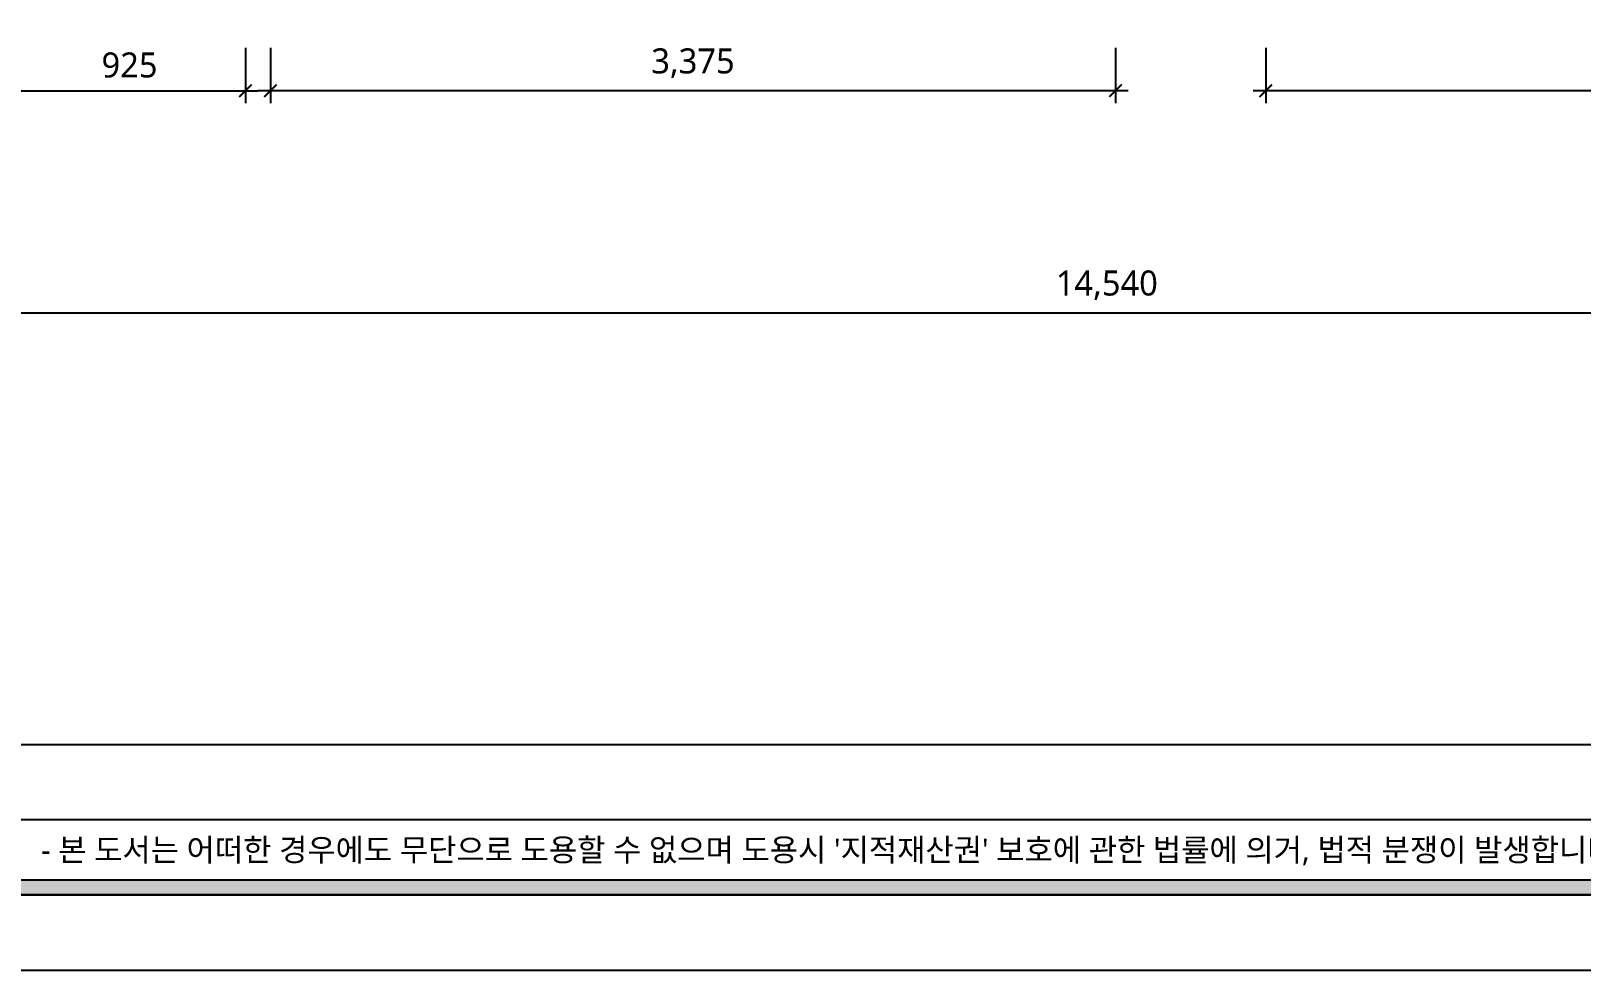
# Model space of a CAD drawing. Header units: metres. Extents: x 11578468 to 47831421, y -58341524 to -14256839.
# Drawn here: x 23697004 to 23703193, y -29169236 to -29165486 of the extents above; entities that cross this region are included whole.
import ezdxf
from ezdxf.enums import TextEntityAlignment as Align

# ---------------------------------------------------------------- set-up
doc = ezdxf.new("R2010")
doc.units = ezdxf.units.M
doc.header["$LTSCALE"] = 50
doc.header["$MEASUREMENT"] = 0
doc.layers.get('0').update_dxf_attribs({"linetype": 'CONTINUOUS'})
doc.layers.get('DEFPOINTS').update_dxf_attribs({"linetype": 'CONTINUOUS'})
for name, color, linetype in [('3.기호.계단선', 30, 'CONTINUOUS'), ('FORM(YOURNAME)-1', 1, 'CONTINUOUS'), ('FORM(YOURNAME)-11', 1, 'CONTINUOUS')]:
    doc.layers.add(name, color=color, linetype=linetype)
doc.styles.add('HY 울릉도 L', font='malgun.ttf')
doc.styles.add('YOURNAME', font='malgun.ttf')
doc.dimstyles.new('사본 50', dxfattribs={"dimscale": 50, "dimtxt": 2, "dimasz": 1, "dimexe": 1, "dimexo": 1, "dimgap": 1, "dimtad": 1, "dimdec": 0, "dimrnd": 0.05, "dimdsep": 46, "dimlunit": 6, "dimtxsty": 'HY 울릉도 L', "dimblk": 'ARCHTICK', "dimcen": 2.5, "dimdle": 1, "dimclrd": 133, "dimclre": 133, "dimclrt": 30, "dimadec": 0, "dimazin": 0, "dimtfac": 1, "dimtdec": 0, "dimtix": 1, "dimtmove": 2, "dimatfit": 3, "dimldrblk": 'ARCHTICK', "dimfxl": 1, "dimlwd": -1, "dimlwe": -1, "dimarcsym": 0})

# ---------------------------------------------------------------- blocks, each defined once
blk = doc.blocks.new('FORM-ELEVATION')
at = {"layer": 'FORM(YOURNAME)-11'}
h = blk.add_hatch(color=256, dxfattribs=at)
h.dxf.hatch_style = 1
h.paths.add_polyline_path([(-10309, 35708), (71691, 35708), (71691, 35508), (-10309, 35508)])
h.paths.add_polyline_path([(-10309, -21492), (71691, -21492), (71691, -21692), (-10309, -21692)])
at = {"layer": 'DEFPOINTS', "color": 158}
blk.add_line((62481, -20692), (-10309, -20692), dxfattribs=at)
blk.add_lwpolyline([(-10309, -21692), (71691, -21692), (71691, 35708), (-10309, 35708)], close=True, dxfattribs=at)
at = {"layer": 'DEFPOINTS'}
blk.add_lwpolyline([(-8309, 33708), (61071, 33708), (61071, -19692), (-8309, -19692)], close=True, dxfattribs=at)
at = {"layer": 'FORM(YOURNAME)-11', "color": 250}
blk.add_lwpolyline([(-11309, -22692), (72691, -22692), (72691, 36708), (-11309, 36708)], close=True, dxfattribs=at)
at = {"layer": 'FORM(YOURNAME)-11'}
blk.add_lwpolyline([(-10309, -21492), (71691, -21492), (71691, -21692), (-10309, -21692)], close=True, dxfattribs=at)
at = {"layer": 'FORM(YOURNAME)-11', "color": 1, "style": 'YOURNAME'}
blk.add_text("- 본 도서는 어떠한 경우에도 무단으로 도용할 수 없으며 도용시 '지적재산권' 보호에 관한 법률에 의거, 법적 분쟁이 발생합니다.  또한 본 도서에 관한 모든 저작권은 당사에 있습니다. -", height=300, dxfattribs=at).set_placement((28146, -21092), align=Align.MIDDLE_CENTER)
at = {"layer": 'FORM(YOURNAME)-11', "color": 3, "style": 'YOURNAME'}
for tag, height, p in [('1', 451, (71041, -1219)), ('2', 451, (71041, -1863)), ('3', 451, (71041, -3150)), ('4', 451, (71041, -5081)), ('5', 515, (71041, -7398)), ('6', 515, (71041, -9650)), ('7', 515, (71041, -11903)), ('8', 515, (71041, -14155)), ('9', 515, (71041, -16408)), ('10', 515, (66791, -18596)), ('11', 515, (71041, -18660)), ('12', 515, (66791, -20848)), ('13', 515, (71041, -20848))]:
    blk.add_attdef(tag, text='', height=height, dxfattribs=at).set_placement(p, align=Align.MIDDLE_RIGHT)
blk = doc.blocks.new('_ArchTick')
at = {"color": 0, "linetype": 'ByBlock', "const_width": 0.15}
blk.add_lwpolyline([(-0.5, -0.5), (0.5, 0.5)], dxfattribs=at)
blk = doc.blocks.new('*D269')
at = {"layer": '3.기호.계단선', "color": 133, "ltscale": 10, "transparency": 16777216}
for p, q in [((23701934.9, -29165553), (23701934.9, -29165774)), ((23705719.9, -29165568), (23705719.9, -29165774)), ((23705769.9, -29165724), (23701884.9, -29165724))]:
    blk.add_line(p, q, dxfattribs=at)
at = {"layer": 'DEFPOINTS', "color": 0, "transparency": 16777216}
for p in [(23701934.9, -29165503), (23705719.9, -29165518), (23701934.9, -29165724)]:
    blk.add_point(p, dxfattribs=at)
at = {"layer": '3.기호.계단선', "color": 133, "transparency": 16777216, "xscale": 50, "yscale": 50, "zscale": 50, "rotation": 180}
blk.add_blockref('_ArchTick', (23701934.9, -29165724), dxfattribs=at)
at = {"layer": '3.기호.계단선', "color": 133, "transparency": 16777216, "xscale": 50, "yscale": 50, "zscale": 50}
blk.add_blockref('_ArchTick', (23705719.9, -29165724), dxfattribs=at)
at = {"layer": '3.기호.계단선', "color": 30, "ltscale": 10, "transparency": 16777216, "insert": (23703827.4, -29165614), "char_height": 100, "attachment_point": 5, "style": 'HY 울릉도 L'}
blk.add_mtext('3,785', dxfattribs=at)
blk = doc.blocks.new('*D274')
at = {"layer": '3.기호.계단선', "color": 133, "ltscale": 10, "transparency": 16777216}
for p, q in [((23697959.9, -29165553), (23697959.9, -29165774)), ((23701334.9, -29165553), (23701334.9, -29165774)), ((23701384.9, -29165724), (23697909.9, -29165724))]:
    blk.add_line(p, q, dxfattribs=at)
at = {"layer": 'DEFPOINTS', "color": 0, "transparency": 16777216}
for p in [(23697959.9, -29165503), (23701334.9, -29165503), (23697959.9, -29165724)]:
    blk.add_point(p, dxfattribs=at)
at = {"layer": '3.기호.계단선', "color": 133, "transparency": 16777216, "xscale": 50, "yscale": 50, "zscale": 50, "rotation": 180}
blk.add_blockref('_ArchTick', (23697959.9, -29165724), dxfattribs=at)
at = {"layer": '3.기호.계단선', "color": 133, "transparency": 16777216, "xscale": 50, "yscale": 50, "zscale": 50}
blk.add_blockref('_ArchTick', (23701334.9, -29165724), dxfattribs=at)
at = {"layer": '3.기호.계단선', "color": 30, "ltscale": 10, "transparency": 16777216, "insert": (23699647.4, -29165614), "char_height": 100, "attachment_point": 5, "style": 'HY 울릉도 L'}
blk.add_mtext('3,375', dxfattribs=at)
blk = doc.blocks.new('*D275')
at = {"layer": '3.기호.계단선', "color": 133, "ltscale": 10, "transparency": 16777216}
for p, q in [((23696934.9, -29165553), (23696934.9, -29165774)), ((23697859.9, -29165553), (23697859.9, -29165774)), ((23696884.9, -29165724), (23697909.9, -29165724))]:
    blk.add_line(p, q, dxfattribs=at)
at = {"layer": 'DEFPOINTS', "color": 0, "transparency": 16777216}
for p in [(23696934.9, -29165503), (23697859.9, -29165503), (23697859.9, -29165724)]:
    blk.add_point(p, dxfattribs=at)
at = {"layer": '3.기호.계단선', "color": 133, "transparency": 16777216, "xscale": 50, "yscale": 50, "zscale": 50, "rotation": 180}
blk.add_blockref('_ArchTick', (23696934.9, -29165724), dxfattribs=at)
at = {"layer": '3.기호.계단선', "color": 133, "transparency": 16777216, "xscale": 50, "yscale": 50, "zscale": 50}
blk.add_blockref('_ArchTick', (23697859.9, -29165724), dxfattribs=at)
at = {"layer": '3.기호.계단선', "color": 30, "ltscale": 10, "transparency": 16777216, "insert": (23697397.4, -29165621.8), "char_height": 100, "attachment_point": 5, "style": 'HY 울릉도 L'}
blk.add_mtext('925', dxfattribs=at)
blk = doc.blocks.new('*D285')
at = {"layer": '3.기호.계단선', "color": 133, "ltscale": 10, "transparency": 16777216}
for p, q in [((23694029.9, -29166079), (23694029.9, -29166661)), ((23708569.9, -29166079), (23708569.9, -29166661)), ((23693979.9, -29166611), (23708619.9, -29166611))]:
    blk.add_line(p, q, dxfattribs=at)
at = {"layer": 'DEFPOINTS', "color": 0, "transparency": 16777216}
for p in [(23694029.9, -29166029), (23708569.9, -29166029), (23708569.9, -29166611)]:
    blk.add_point(p, dxfattribs=at)
at = {"layer": '3.기호.계단선', "color": 133, "transparency": 16777216, "xscale": 50, "yscale": 50, "zscale": 50, "rotation": 180}
blk.add_blockref('_ArchTick', (23694029.9, -29166611), dxfattribs=at)
at = {"layer": '3.기호.계단선', "color": 133, "transparency": 16777216, "xscale": 50, "yscale": 50, "zscale": 50}
blk.add_blockref('_ArchTick', (23708569.9, -29166611), dxfattribs=at)
at = {"layer": '3.기호.계단선', "color": 30, "ltscale": 10, "transparency": 16777216, "insert": (23701299.9, -29166501.1), "char_height": 100, "attachment_point": 5, "style": 'HY 울릉도 L'}
blk.add_mtext('14,540', dxfattribs=at)

msp = doc.modelspace()

# ---------------------------------------------------------------- block references
at = {"layer": 'FORM(YOURNAME)-1', "xscale": 0.3, "yscale": 0.3, "zscale": 0.3}
msp.add_blockref('FORM-ELEVATION', (23693132.6, -29162428.5), dxfattribs=at)

# ---------------------------------------------------------------- dimensions: what is measured, and where the dimension line sits
at = {"layer": '3.기호.계단선', "ltscale": 10}
for base, p1, p2, picture, middle in [((23697859.9, -29165724), (23696934.9, -29165503), (23697859.9, -29165503), '*D275', (23697397.4, -29165621.8)), ((23697959.9, -29165724), (23701334.9, -29165503), (23697959.9, -29165503), '*D274', (23699647.4, -29165614)), ((23701934.9, -29165724), (23705719.9, -29165518), (23701934.9, -29165503), '*D269', (23703827.4, -29165614)), ((23708569.9, -29166611), (23694029.9, -29166029), (23708569.9, -29166029), '*D285', (23701299.9, -29166501.1))]:
    dim = msp.add_linear_dim(base=base, p1=p1, p2=p2, dimstyle='사본 50', dxfattribs=at)
    dim.commit()
    dim.dimension.update_dxf_attribs({"geometry": picture, "text_midpoint": middle})

doc.saveas('drawing.dxf')
